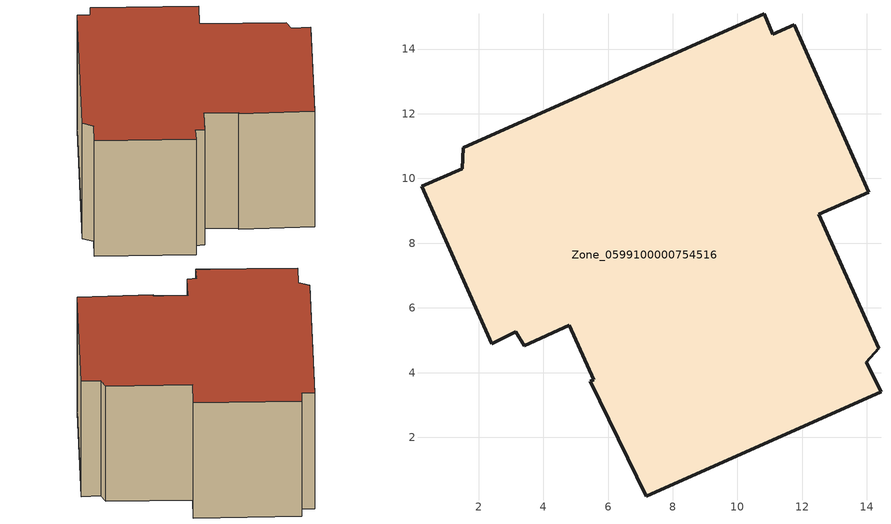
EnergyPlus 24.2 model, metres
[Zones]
Zone_0599100000754516
 floor ground (C_G): 3.15,5.26 2.4,4.88 0.23,9.75 1.49,10.3 1.52,10.96 10.83,15.09 11.09,14.46 11.76,14.75 14.05,9.58 12.52,8.89 14.37,4.75 13.97,4.32 14.44,3.41 7.18,0.18 5.46,3.74 5.55,3.78 4.81,5.46 3.41,4.83 z0
 wall outside (C_F): 7.18,0.18 14.44,3.41 13.97,4.32 14.37,4.75 12.52,8.89 14.05,9.58 11.76,14.75 11.09,14.46 10.83,15.09 1.52,10.96 1.49,10.3 0.23,9.75 2.4,4.88 3.15,5.26 3.41,4.83 4.81,5.46 5.55,3.78 5.46,3.74 7.18,0.18 z0:7.22
 roof outside (C_R): 2.4,4.88 3.15,5.26 3.41,4.83 4.81,5.46 5.55,3.78 5.46,3.74 7.18,0.18 14.44,3.41 13.97,4.32 14.37,4.75 12.52,8.89 14.05,9.58 11.76,14.75 11.09,14.46 10.83,15.09 1.52,10.96 1.49,10.3 0.23,9.75 z7.22
[BUILDING]
Pand.0599100000754516: North Axis=0; Terrain=City; Loads Convergence Tolerance Value=0.04; Temperature Convergence Tolerance Value=0.4; Solar Distribution=FullExterior; Maximum Number of Warmup Days=25; Minimum Number of Warmup Days=1
[Site:Location]
Rotterdam.The.Hague.AP_ZH_NLD Design_Conditions: Latitude=51.96; Longitude=4.45; Time Zone=1; Elevation=-4.5
[SITE:GROUNDTEMPERATURE:BUILDINGSURFACE]
18, 18, 18, 18, 18, 18, 18, 18, 18, 18, 18, 18
[MATERIAL] Thermal Absorptance=0.9; Solar Absorptance=0.7; Visible Absorptance=0.7
Name | Roughness | Thickness | Conductivity | Density | Specific Heat
G.D.2006-2014 | MediumSmooth | 0.15 | 0.06 | 540 | 1210
F.D.2006-2014 | Rough | 0.3 | 0.12 | 1920 | 840
R.D.2006-2014 | MediumRough | 0.2 | 0.08 | 1500 | 1000
[CONSTRUCTION]
C_G: G.D.2006-2014
C_F: F.D.2006-2014
C_R: R.D.2006-2014
[ZONE]
Zone_0599100000754516: Type=1; Multiplier=1; Ceiling Height=Autocalculate; Volume=Autocalculate; Floor Area=autocalculate; Part of Total Floor Area=Yes
[ZONEINFILTRATION:DESIGNFLOWRATE]
Infil_Zone_0599100000754516: Zone or ZoneList or Space or SpaceList=Zone_0599100000754516; Schedule=AlwaysOn; Design Flow Rate Calculation Method=Flow/Area; Flow Rate per Floor Area=0.0021; Constant Term Coefficient=1; Temperature Term Coefficient=0; Velocity Term Coefficient=0; Velocity Squared Term Coefficient=0
[HVACTEMPLATE:ZONE:IDEALLOADSAIRSYSTEM]
Zone_0599100000754516: Maximum Heating Supply Air Temperature=50; Minimum Cooling Supply Air Temperature=13; Maximum Heating Supply Air Humidity Ratio=0.0156; Minimum Cooling Supply Air Humidity Ratio=0.0077; Heating Limit=NoLimit; Cooling Limit=NoLimit; Dehumidification Control Type=ConstantSensibleHeatRatio; Cooling Sensible Heat Ratio=0.7; Dehumidification Setpoint=60; Humidification Control Type=None; Humidification Setpoint=30; Outdoor Air Method=None; Outdoor Air Flow Rate per Person=0.00944; Outdoor Air Flow Rate per Zone Floor Area=0; Outdoor Air Flow Rate per Zone=0; Demand Controlled Ventilation Type=None; Outdoor Air Economizer Type=NoEconomizer; Heat Recovery Type=None; Sensible Heat Recovery Effectiveness=0.7; Latent Heat Recovery Effectiveness=0.65
[ZONECONTROL:THERMOSTAT]
ThermostatControl_Zone_0599100000754516: Zone or ZoneList=Zone_0599100000754516; Control Type Schedule=DualSetpointControlType; Control 1=Thermostat_Zone_0599100000754516; Temperature Difference Between Cutout And Setpoint=0
[THERMOSTATSETPOINT:DUALSETPOINT]
Thermostat_Zone_0599100000754516: Heating Setpoint Temperature Schedule=HeatingSetpoint_Zone_0599100000754516; Cooling Setpoint Temperature Schedule=CoolingSetpoint_Zone_0599100000754516
[SCHEDULE:COMPACT]
HeatingSetpoint_Zone_0599100000754516: Through: 12/31, For: AllDays, Until: 24:00, 21
CoolingSetpoint_Zone_0599100000754516: Through: 12/31, For: AllDays, Until: 24:00, 24
DualSetpointControlType: Through: 12/31, For: AllDays, Until: 24:00, 4
AlwaysOn: Through: 12/31, For: AllDays, Until: 24:00, 1
